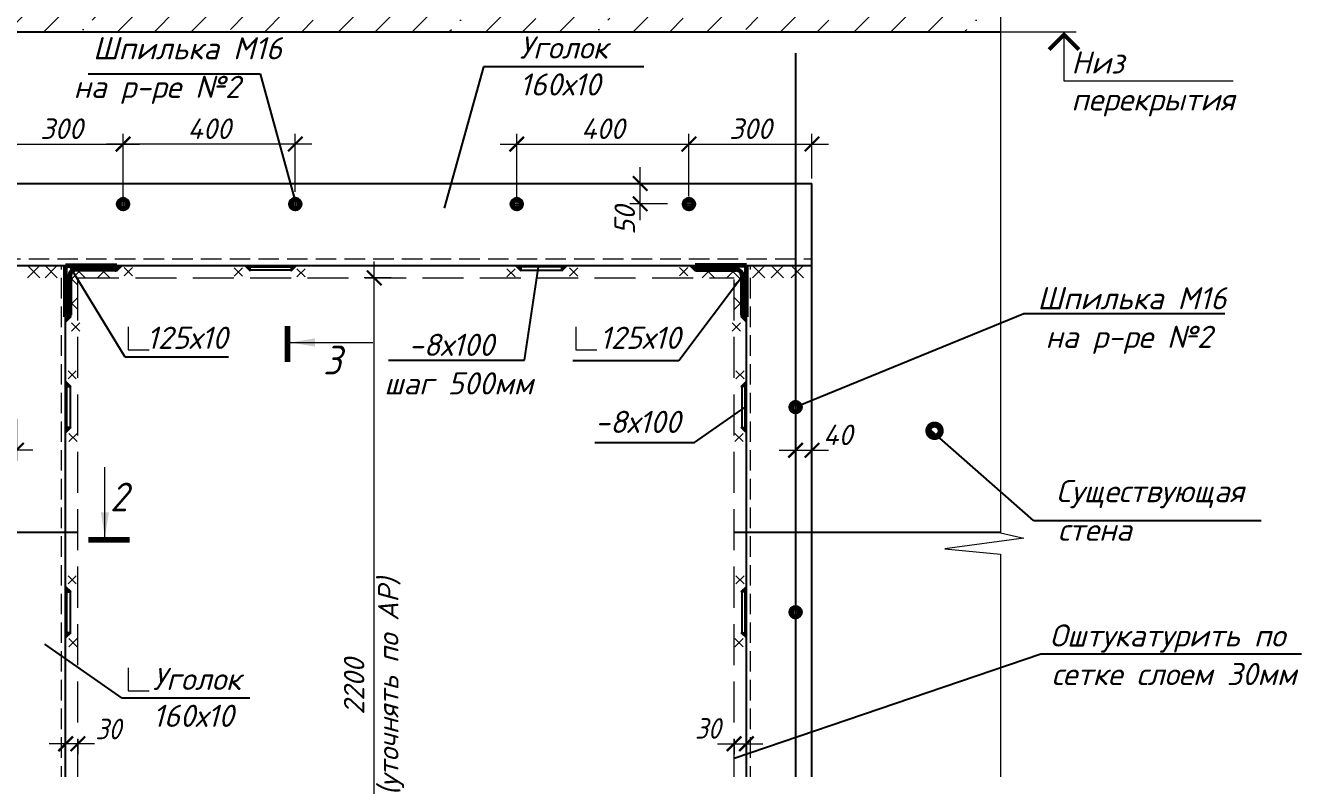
# Model space of a CAD drawing. Header units: millimetres. Extents: x 749182 to 2267578, y 70462 to 311449.
# Drawn here: x 2154211 to 2157323, y 176737 to 178549 of the extents above; entities that cross this region are included whole.
import ezdxf
from ezdxf.enums import TextEntityAlignment as Align

# ---------------------------------------------------------------- set-up
doc = ezdxf.new("R2010")
doc.units = ezdxf.units.MM
doc.linetypes.add('ГОСТ 2.303 4', pattern=[7, 5, -2, 0])
doc.linetypes.add('осеваяX2', pattern=[4, 2.5, -0.5, 0.5, -0.5])
doc.layers.get('Defpoints').update_dxf_attribs({"color": 255})
for name, color, linetype, lineweight in [('1Стены', 252, 'Continuous', 25), ('монолит', 176, 'Continuous', 50), ('Оси', 165, 'осеваяX2', 13), ('Размер', 7, 'Continuous', 13), ('сварка', 156, 'Continuous', 9), ('штрих', 8, 'Continuous', 5), ('штриховка кирпич', 42, 'Continuous', 5)]:
    doc.layers.add(name, color=color, linetype=linetype, lineweight=lineweight)
doc.layers.add('CS_UNPLOTTED', color=254, linetype='Continuous', plot=False)
doc.layers.add('металл', color=124, linetype='Continuous')
doc.layers.add('Текст', color=7, linetype='Continuous')
doc.styles.add('GOST 2.304_new', font='isocpeur.ttf', dxfattribs={"width": 0.9, "oblique": 15})
doc.styles.add('М2', font='isocpeui.ttf')
doc.dimstyles.new('SPDS', dxfattribs={"dimscale": 25, "dimtxt": 2.5, "dimasz": 1.77, "dimexe": 1.25, "dimexo": 0.625, "dimtad": 1, "dimdec": 0, "dimrnd": 0.001, "dimtxsty": 'GOST 2.304_new', "dimblk": 'ARCHTICK', "dimcen": 2.5, "dimdle": 2, "dimclrt": 256, "dimazin": 2, "dimtfac": 0.75, "dimtdec": 0, "dimtmove": 1, "dimatfit": 3, "dimfxl": 0, "dimtolj": 1, "dimlwd": 9, "dimlwe": 9, "dimarcsym": 0})
doc.dimstyles.new('SPDS 1_20', dxfattribs={"dimscale": 20, "dimtxt": 2.5, "dimasz": 1.77, "dimexe": 1.25, "dimexo": 0.625, "dimtad": 1, "dimdec": 0, "dimrnd": 0.001, "dimtxsty": 'М2', "dimblk": 'ARCHTICK', "dimcen": 2.5, "dimdle": 2, "dimclrt": 256, "dimadec": 0, "dimazin": 2, "dimtfac": 0.75, "dimtdec": 0, "dimtmove": 1, "dimatfit": 3, "dimfxl": 0, "dimtolj": 1, "dimlwd": 9, "dimlwe": 9, "dimarcsym": 0})

# ---------------------------------------------------------------- blocks, each defined once
blk = doc.blocks.new('_ArchTick')
at = {"color": 0, "linetype": 'ByBlock', "const_width": 0.15}
blk.add_lwpolyline([(-0.5, -0.5), (0.5, 0.5)], dxfattribs=at)
blk = doc.blocks.new('*D1041')
at = {"layer": 'Defpoints', "color": 0, "lineweight": 20, "ltscale": 20, "transparency": 16777216}
for p in [(2154309.2, 176821.1), (2154339.2, 176821.1), (2154309.2, 176797.6)]:
    blk.add_point(p, dxfattribs=at)
at = {"layer": 'Размер', "color": 0, "lineweight": 9, "ltscale": 20, "transparency": 16777216}
for p, q in [((2154309.2, 176808.6), (2154309.2, 176772.6)), ((2154339.2, 176808.6), (2154339.2, 176772.6)), ((2154379.2, 176797.6), (2154269.2, 176797.6))]:
    blk.add_line(p, q, dxfattribs=at)
at = {"layer": 'Размер', "color": 0, "lineweight": 9, "ltscale": 20, "transparency": 16777216, "xscale": 35.4, "yscale": 35.4, "zscale": 35.4}
for p, rotation in [((2154309.2, 176797.6), 179.9999999995553), ((2154339.2, 176797.6), 359.9999999995553)]:
    blk.add_blockref('_ArchTick', p, dxfattribs=dict(at, rotation=rotation))
at = {"layer": 'Размер', "ltscale": 20, "transparency": 16777216, "insert": (2154413, 176833.7), "char_height": 50, "attachment_point": 5, "style": 'GOST 2.304_new'}
blk.add_mtext('\\A1;30', dxfattribs=at)
blk = doc.blocks.new('*D1042')
at = {"color": 0, "lineweight": 9, "ltscale": 20, "transparency": 16777216}
for p, q in [((2155939.2, 176808.6), (2155939.2, 176772.6)), ((2155969.2, 176808.6), (2155969.2, 176772.6)), ((2155899.2, 176797.6), (2156009.2, 176797.6))]:
    blk.add_line(p, q, dxfattribs=at)
at = {"layer": 'Defpoints', "color": 0, "lineweight": 20, "ltscale": 20, "transparency": 16777216}
for p in [(2155939.2, 176821.1), (2155969.2, 176821.1), (2155969.2, 176797.6)]:
    blk.add_point(p, dxfattribs=at)
at = {"color": 0, "lineweight": 9, "ltscale": 20, "transparency": 16777216, "xscale": 35.4, "yscale": 35.4, "zscale": 35.4, "rotation": 180}
blk.add_blockref('_ArchTick', (2155939.2, 176797.6), dxfattribs=at)
at = {"color": 0, "lineweight": 9, "ltscale": 20, "transparency": 16777216, "xscale": 35.4, "yscale": 35.4, "zscale": 35.4}
blk.add_blockref('_ArchTick', (2155969.2, 176797.6), dxfattribs=at)
at = {"ltscale": 20, "transparency": 16777216, "insert": (2155874.9, 176835.1), "char_height": 50, "attachment_point": 5, "style": 'GOST 2.304_new'}
blk.add_mtext('\\A1;30', dxfattribs=at)
blk = doc.blocks.new('*D1031')
at = {"layer": 'Defpoints', "color": 0, "lineweight": 20, "ltscale": 20, "transparency": 16777216}
for p in [(2156089.2, 177601.5), (2156129.2, 177603.7), (2156129.2, 177513.2)]:
    blk.add_point(p, dxfattribs=at)
at = {"layer": 'Размер', "color": 0, "lineweight": 9, "ltscale": 20, "transparency": 16777216}
for p, q in [((2156089.2, 177589), (2156089.2, 177488.2)), ((2156129.2, 177591.2), (2156129.2, 177488.2)), ((2156049.2, 177513.2), (2156169.2, 177513.2))]:
    blk.add_line(p, q, dxfattribs=at)
at = {"layer": 'Размер', "color": 0, "lineweight": 9, "ltscale": 20, "transparency": 16777216, "xscale": 35.4, "yscale": 35.4, "zscale": 35.4, "rotation": 180}
blk.add_blockref('_ArchTick', (2156089.2, 177513.2), dxfattribs=at)
at = {"layer": 'Размер', "color": 0, "lineweight": 9, "ltscale": 20, "transparency": 16777216, "xscale": 35.4, "yscale": 35.4, "zscale": 35.4}
blk.add_blockref('_ArchTick', (2156129.2, 177513.2), dxfattribs=at)
at = {"layer": 'Размер', "ltscale": 20, "transparency": 16777216, "insert": (2156192.1, 177550.7), "char_height": 50, "attachment_point": 5, "style": 'М2'}
blk.add_mtext('\\A1;40', dxfattribs=at)
blk = doc.blocks.new('свар')
at = {"layer": 'сварка', "color": 0, "linetype": 'Continuous', "ltscale": 10}
for p, q in [((10, 10), (-10, -10)), ((-10, 10), (10, -10))]:
    blk.add_line(p, q, dxfattribs=at)
blk = doc.blocks.new('*D1036')
at = {"layer": 'Defpoints', "color": 0, "lineweight": 20, "ltscale": 20, "transparency": 16777216}
for p in [(2154149.2, 177603.7), (2154189.2, 177601.5), (2154149.2, 177513.2)]:
    blk.add_point(p, dxfattribs=at)
at = {"layer": 'Размер', "color": 0, "lineweight": 9, "ltscale": 20, "transparency": 16777216}
for p, q in [((2154149.2, 177591.2), (2154149.2, 177488.2)), ((2154189.2, 177589), (2154189.2, 177488.2)), ((2154229.2, 177513.2), (2154109.2, 177513.2))]:
    blk.add_line(p, q, dxfattribs=at)
at = {"layer": 'Размер', "color": 0, "lineweight": 9, "ltscale": 20, "transparency": 16777216, "xscale": 35.4, "yscale": 35.4, "zscale": 35.4, "rotation": 180}
blk.add_blockref('_ArchTick', (2154149.2, 177513.2), dxfattribs=at)
at = {"layer": 'Размер', "color": 0, "lineweight": 9, "ltscale": 20, "transparency": 16777216, "xscale": 35.4, "yscale": 35.4, "zscale": 35.4}
blk.add_blockref('_ArchTick', (2154189.2, 177513.2), dxfattribs=at)
at = {"layer": 'Размер', "ltscale": 20, "transparency": 16777216, "insert": (2154086.3, 177550.7), "char_height": 50, "attachment_point": 5, "style": 'М2'}
blk.add_mtext('\\A1;40', dxfattribs=at)
blk = doc.blocks.new('м16')
at = {"layer": 'металл', "lineweight": 30, "ltscale": 20}
for p, q in [((-11, 6.4), (0, 12.7)), ((-11, -6.4), (-11, 6.4)), ((0, 12.7), (11, 6.4)), ((11, 6.4), (11, -6.4)), ((0, -12.7), (-11, -6.4)), ((11, -6.4), (0, -12.7))]:
    blk.add_line(p, q, dxfattribs=at)
blk.add_circle((0, 0), 15, dxfattribs=at)
for radius, start, end in [(10.4, 0, 180), (10.4, 180, 0), (6.92, 0, 180), (6.92, 180, 0)]:
    blk.add_arc((0, 0), radius, start, end, dxfattribs=at)
at = {"layer": 'металл', "linetype": 'Continuous', "lineweight": 25, "ltscale": 20}
blk.add_arc((0, 0), 8, 255, 165, dxfattribs=at)
at = {"layer": 'Оси', "ltscale": 20}
for p, q in [((17, 0), (-17.3, 0)), ((0, 17.3), (0, -17.3))]:
    blk.add_line(p, q, dxfattribs=at)
blk = doc.blocks.new('*D1046')
at = {"color": 0, "lineweight": 9, "ltscale": 20, "transparency": 16777216}
for p, q in [((2154149.2, 178176), (2154149.2, 178284.6)), ((2154449.2, 178126), (2154449.2, 178284.6)), ((2154109.2, 178259.6), (2154489.2, 178259.6))]:
    blk.add_line(p, q, dxfattribs=at)
at = {"layer": 'Defpoints', "color": 0, "lineweight": 20, "ltscale": 20, "transparency": 16777216}
for p in [(2154449.2, 178259.6), (2154149.2, 178163.5), (2154449.2, 178113.5)]:
    blk.add_point(p, dxfattribs=at)
at = {"color": 0, "lineweight": 9, "ltscale": 20, "transparency": 16777216, "xscale": 35.4, "yscale": 35.4, "zscale": 35.4, "rotation": 180}
blk.add_blockref('_ArchTick', (2154149.2, 178259.6), dxfattribs=at)
at = {"color": 0, "lineweight": 9, "ltscale": 20, "transparency": 16777216, "xscale": 35.4, "yscale": 35.4, "zscale": 35.4}
blk.add_blockref('_ArchTick', (2154449.2, 178259.6), dxfattribs=at)
at = {"ltscale": 20, "transparency": 16777216, "insert": (2154299.2, 178297.1), "char_height": 50, "attachment_point": 5, "style": 'М2'}
blk.add_mtext('\\A1;300', dxfattribs=at)
blk = doc.blocks.new('*D1047')
at = {"color": 0, "lineweight": 9, "ltscale": 20, "transparency": 16777216}
for p, q in [((2154449.2, 178154), (2154449.2, 178284.6)), ((2154869.2, 178143.3), (2154869.2, 178284.6)), ((2154909.2, 178259.6), (2154409.2, 178259.6))]:
    blk.add_line(p, q, dxfattribs=at)
at = {"layer": 'Defpoints', "color": 0, "lineweight": 20, "ltscale": 20, "transparency": 16777216}
for p in [(2154449.2, 178259.6), (2154449.2, 178141.5), (2154869.2, 178130.8)]:
    blk.add_point(p, dxfattribs=at)
at = {"color": 0, "lineweight": 9, "ltscale": 20, "transparency": 16777216, "xscale": 35.4, "yscale": 35.4, "zscale": 35.4, "rotation": 180}
blk.add_blockref('_ArchTick', (2154449.2, 178259.6), dxfattribs=at)
at = {"color": 0, "lineweight": 9, "ltscale": 20, "transparency": 16777216, "xscale": 35.4, "yscale": 35.4, "zscale": 35.4}
blk.add_blockref('_ArchTick', (2154869.2, 178259.6), dxfattribs=at)
at = {"ltscale": 20, "transparency": 16777216, "insert": (2154659.2, 178297.1), "char_height": 50, "attachment_point": 5, "style": 'М2'}
blk.add_mtext('\\A1;400', dxfattribs=at)
blk = doc.blocks.new('*D1049')
at = {"color": 0, "lineweight": 9, "ltscale": 20, "transparency": 16777216}
for p, q in [((2155409.2, 178126), (2155409.2, 178284.6)), ((2155829.1, 178132.9), (2155829.1, 178284.6)), ((2155369.2, 178259.6), (2155869.1, 178259.6))]:
    blk.add_line(p, q, dxfattribs=at)
at = {"layer": 'Defpoints', "color": 0, "lineweight": 20, "ltscale": 20, "transparency": 16777216}
for p in [(2155829.1, 178259.6), (2155409.2, 178113.5), (2155829.1, 178120.4)]:
    blk.add_point(p, dxfattribs=at)
at = {"color": 0, "lineweight": 9, "ltscale": 20, "transparency": 16777216, "xscale": 35.4, "yscale": 35.4, "zscale": 35.4, "rotation": 180}
blk.add_blockref('_ArchTick', (2155409.2, 178259.6), dxfattribs=at)
at = {"color": 0, "lineweight": 9, "ltscale": 20, "transparency": 16777216, "xscale": 35.4, "yscale": 35.4, "zscale": 35.4}
blk.add_blockref('_ArchTick', (2155829.1, 178259.6), dxfattribs=at)
at = {"ltscale": 20, "transparency": 16777216, "insert": (2155619.2, 178297.1), "char_height": 50, "attachment_point": 5, "style": 'М2'}
blk.add_mtext('\\A1;400', dxfattribs=at)
blk = doc.blocks.new('*D1050')
at = {"color": 0, "lineweight": 9, "ltscale": 20, "transparency": 16777216}
for p, q in [((2155829.1, 178132.9), (2155829.1, 178284.6)), ((2156129.2, 178176), (2156129.2, 178284.6)), ((2155789.1, 178259.6), (2156169.2, 178259.6))]:
    blk.add_line(p, q, dxfattribs=at)
at = {"layer": 'Defpoints', "color": 0, "lineweight": 20, "ltscale": 20, "transparency": 16777216}
for p in [(2156129.2, 178259.6), (2156129.2, 178163.5), (2155829.1, 178120.4)]:
    blk.add_point(p, dxfattribs=at)
at = {"color": 0, "lineweight": 9, "ltscale": 20, "transparency": 16777216, "xscale": 35.4, "yscale": 35.4, "zscale": 35.4, "rotation": 180}
blk.add_blockref('_ArchTick', (2155829.1, 178259.6), dxfattribs=at)
at = {"color": 0, "lineweight": 9, "ltscale": 20, "transparency": 16777216, "xscale": 35.4, "yscale": 35.4, "zscale": 35.4}
blk.add_blockref('_ArchTick', (2156129.2, 178259.6), dxfattribs=at)
at = {"ltscale": 20, "transparency": 16777216, "insert": (2155979.2, 178297.1), "char_height": 50, "attachment_point": 5, "style": 'М2'}
blk.add_mtext('\\A1;300', dxfattribs=at)
blk = doc.blocks.new('*D1052')
at = {"layer": 'Defpoints', "color": 0, "lineweight": 20, "ltscale": 20, "transparency": 16777216}
for p in [(2155061.9, 177933.5), (2155115.8, 177933.5), (2155115.8, 175633.5)]:
    blk.add_point(p, dxfattribs=at)
at = {"layer": 'Размер', "color": 0, "lineweight": 9, "ltscale": 20, "transparency": 16777216}
for p, q in [((2155061.9, 175593.5), (2155061.9, 177973.5)), ((2155103.3, 177933.5), (2155036.9, 177933.5)), ((2155103.3, 175633.5), (2155036.9, 175633.5))]:
    blk.add_line(p, q, dxfattribs=at)
at = {"layer": 'Размер', "color": 0, "lineweight": 9, "ltscale": 20, "transparency": 16777216, "xscale": 35.4, "yscale": 35.4, "zscale": 35.4}
for p, rotation in [((2155061.9, 177933.5), 90), ((2155061.9, 175633.5), 270)]:
    blk.add_blockref('_ArchTick', p, dxfattribs=dict(at, rotation=rotation))
at = {"layer": 'Размер', "ltscale": 20, "transparency": 16777216, "insert": (2155061.1, 176937.1), "char_height": 50, "width": 670.583, "attachment_point": 5, "rotation": 90, "style": 'М2'}
blk.add_mtext('\\A1;2200 \\P(уточнять по АР)', dxfattribs=at)
blk = doc.blocks.new('*D1152')
at = {"layer": 'Defpoints', "color": 0, "lineweight": 20, "ltscale": 100, "transparency": 16777216}
for p in [(2155710.1, 178163.5), (2155789.1, 178163.5), (2155789.1, 178113.8)]:
    blk.add_point(p, dxfattribs=at)
at = {"layer": 'Размер', "color": 0, "lineweight": 9, "ltscale": 100, "transparency": 16777216}
for p, q in [((2155710.1, 178073.8), (2155710.1, 178203.5)), ((2155776.6, 178163.5), (2155685.1, 178163.5)), ((2155776.6, 178113.8), (2155685.1, 178113.8))]:
    blk.add_line(p, q, dxfattribs=at)
at = {"layer": 'Размер', "color": 0, "lineweight": 9, "ltscale": 100, "transparency": 16777216, "xscale": 35.4, "yscale": 35.4, "zscale": 35.4}
for p, rotation in [((2155710.1, 178163.5), 90), ((2155710.1, 178113.8), 270)]:
    blk.add_blockref('_ArchTick', p, dxfattribs=dict(at, rotation=rotation))
at = {"layer": 'Размер', "ltscale": 100, "transparency": 16777216, "insert": (2155672.6, 178073.8), "char_height": 50, "attachment_point": 5, "rotation": 90, "style": 'М2'}
blk.add_mtext('\\A1;50', dxfattribs=at)

msp = doc.modelspace()

# ---------------------------------------------------------------- hatches: boundary and pattern name
at = {"layer": 'сварка', "linetype": 'Continuous', "ltscale": 5}
for points in [[(2154434.2008, 177963.475), (2154434.2008, 177949.8316), (2154447.8443, 177963.475)], [(2154759.103, 177963.475), (2154745.4596, 177963.475), (2154759.103, 177949.8316)], [(2154859.2986, 177963.475), (2154872.9421, 177963.475), (2154859.2986, 177949.8316)], [(2155419.1129, 177963.475), (2155405.4694, 177963.475), (2155419.1129, 177949.8316)], [(2155519.3085, 177963.475), (2155532.9519, 177963.475), (2155519.3085, 177949.8316)], [(2155844.2107, 177963.475), (2155844.2107, 177949.8316), (2155830.5672, 177963.475)], [(2154309.2008, 177838.475), (2154322.8443, 177838.475), (2154309.2008, 177824.8316)], [(2155969.2107, 177838.475), (2155955.5672, 177838.475), (2155969.2107, 177824.8316)], [(2154309.2008, 177668.5728), (2154309.2008, 177682.2162), (2154322.8443, 177668.5728)], [(2155969.2107, 177668.5728), (2155969.2107, 177682.2162), (2155955.5672, 177668.5728)], [(2154309.2008, 177568.3772), (2154309.2008, 177554.7338), (2154322.8443, 177568.3772)], [(2155969.2107, 177568.3772), (2155969.2107, 177554.7338), (2155955.5672, 177568.3772)], [(2154309.2008, 177168.5728), (2154309.2008, 177182.2162), (2154322.8443, 177168.5728)], [(2155969.2107, 177168.5728), (2155969.2107, 177182.2162), (2155955.5672, 177168.5728)], [(2154309.2008, 177068.3772), (2154309.2008, 177054.7338), (2154322.8443, 177068.3772)], [(2155969.2107, 177068.3772), (2155969.2107, 177054.7338), (2155955.5672, 177068.3772)]]:
    msp.add_hatch(color=0, dxfattribs=at).paths.add_polyline_path(points, flags=0)
at = {"layer": 'штрих', "lineweight": 13, "ltscale": 100}
h = msp.add_hatch(dxfattribs=at)
h.set_pattern_fill('ANSI35', color=256, scale=20)
h.set_pattern_definition([(45, (2094161.55, 176451.33), (-89.80256, 89.80256), []), (45, (2094251.35, 176451.33), (-89.80256, 89.80256), [158.75, -31.75, 0, -31.75])])
h.paths.add_polyline_path([(2156589.2641, 178753.475), (2153689.1474, 178753.475), (2153689.1474, 178721.8476, -0.824670523), (2153689.1474, 178564.7751), (2153689.1474, 178533.475), (2156589.2641, 178533.475)])
h.paths.add_polyline_path([(2155364.9786, 178643.775, -1), (2155204.9786, 178643.775, -1)], flags=16)
h.paths.add_polyline_path([(2155145.4931, 178643.775, -1), (2154985.4931, 178643.775, -1)], flags=16)
h.paths.add_polyline_path([(2154966.1079, 178643.775, -1), (2154806.1079, 178643.775, -1)], flags=16)
h.paths.add_polyline_path([(2155554.9786, 178643.775, -1), (2155394.9786, 178643.775, -1)], flags=16)
h.paths.add_polyline_path([(2154785.4931, 178643.775, -1), (2154625.4931, 178643.775, -1)], flags=16)
h.paths.add_polyline_path([(2155735.5934, 178643.775, -1), (2155575.5934, 178643.775, -1)], flags=16)
h.paths.add_polyline_path([(2155914.9786, 178643.775, -1), (2155754.9786, 178643.775, -1)], flags=16)
h.paths.add_polyline_path([(2154595.4931, 178643.775, -1), (2154435.4931, 178643.775, -1)], flags=16)
h.paths.add_polyline_path([(2156104.9786, 178643.775, -1), (2155944.9786, 178643.775, -1)], flags=16)
h.paths.add_polyline_path([(2154405.4945, 178644.2386, -1), (2154245.4945, 178644.2386, -1)], flags=16)
h.paths.add_polyline_path([(2156294.9786, 178643.775, -1), (2156134.9786, 178643.775, -1)], flags=16)
h.paths.add_polyline_path([(2154133.9113, 178644.2386, -1), (2153973.9113, 178644.2386, -1)], flags=16)
h.paths.add_polyline_path([(2156484.9786, 178643.775, -1), (2156324.9786, 178643.775, -1)], flags=16)
h.paths.add_polyline_path([(2153943.9126, 178643.775, -1), (2153783.9126, 178643.775, -1)], flags=16)

# ---------------------------------------------------------------- linework, layer by layer
at = {"ltscale": 100}
for p, q in [((2154364.2819, 178431.0884), (2154783.372, 178431.0884)), ((2154783.372, 178431.0884), (2154869.2008, 178120.393)), ((2155328.4791, 178447.9865), (2155232.5859, 178103.4627)), ((2154454.2207, 177740.2514), (2154321.016, 177958.4928)), ((2155428.2507, 177732.8098), (2155462.4231, 177960.4659)), ((2155804.4147, 177731.6504), (2155969.2107, 177951.5833)), ((2156646.0048, 177845.4502), (2156095.6169, 177621.0865)), ((2157135.667, 177845.4502), (2156646.0048, 177845.4502)), ((2154706.4104, 177740.2514), (2154454.2207, 177740.2514)), ((2155096.1127, 177732.8098), (2155428.2507, 177732.8098)), ((2155546.2843, 177731.6504), (2155804.4147, 177731.6504)), ((2155842.5693, 177531.9187), (2155966.2016, 177618.475)), ((2156669.5043, 177342.3792), (2156420.5893, 177560.7181)), ((2155599.9657, 177531.9187), (2155842.5693, 177531.9187)), ((2156669.5043, 177342.3792), (2157224.8302, 177342.3792)), ((2156687.6005, 177016.0258), (2155939.2107, 176761.475)), ((2157322.9425, 177016.0258), (2156687.6005, 177016.0258))]:
    msp.add_line(p, q, dxfattribs=at)
at = {"ltscale": 20}
msp.add_line((2154447.1936, 176908.8546), (2154258.1497, 177040.1496), dxfattribs=at)
at = {"color": 0, "ltscale": 20}
for points in [[(2155718.87, 178447.9865), (2155328.4791, 178447.9865)], [(2154758.4771, 176908.8546), (2154447.1936, 176908.8546)]]:
    msp.add_lwpolyline(points, dxfattribs=at)
at = {"layer": '1Стены', "color": 0, "linetype": 'ГОСТ 2.303 4', "lineweight": 13, "ltscale": 10}
for p, q in [((2154149.2008, 177979.475), (2156129.2107, 177979.475)), ((2154299.2008, 175573.475), (2154299.2008, 177963.475)), ((2155979.2107, 175573.475), (2155979.2107, 177963.475))]:
    msp.add_line(p, q, dxfattribs=at)
at = {"layer": '1Стены', "color": 0, "linetype": 'ГОСТ 2.303 4', "lineweight": 13, "ltscale": 20}
for p, q in [((2154339.2008, 175589.475), (2154339.2008, 177933.475)), ((2154339.2008, 177933.475), (2155939.2107, 177933.475)), ((2155939.2107, 175589.475), (2155939.2107, 177933.475))]:
    msp.add_line(p, q, dxfattribs=at)
at = {"layer": 'CS_UNPLOTTED', "ltscale": 20}
msp.add_line((2156089.2107, 178481.614), (2156089.2107, 175656.7386), dxfattribs=at)
at = {"layer": 'CS_UNPLOTTED', "ltscale": 100}
for p, q in [((2153689.1474, 177313.475), (2154339.2008, 177313.475)), ((2155939.2107, 177313.475), (2156589.2641, 177313.475))]:
    msp.add_line(p, q, dxfattribs=at)
at = {"layer": 'металл', "color": 0, "ltscale": 20}
for p, q in [((2154149.2008, 178163.475), (2156129.2107, 178163.475)), ((2156129.2107, 175573.475), (2156129.2107, 178163.475)), ((2154149.2008, 177963.475), (2156129.2107, 177963.475)), ((2154309.2008, 175573.475), (2154309.2008, 177963.475)), ((2155969.2107, 175573.475), (2155969.2107, 177963.475))]:
    msp.add_line(p, q, dxfattribs=at)
at = {"layer": 'металл', "color": 0, "linetype": 'Continuous', "lineweight": 60, "ltscale": 20}
for p, q in [((2154309.2008, 177838.475), (2154309.2008, 177963.475)), ((2154309.2008, 177963.475), (2154434.2008, 177963.475)), ((2154429.6008, 177953.475), (2154333.2008, 177953.475)), ((2154434.2008, 177963.475), (2154434.2008, 177958.075)), ((2155844.2107, 177963.475), (2155844.2107, 177958.075)), ((2155969.2107, 177963.475), (2155844.2107, 177963.475)), ((2155848.8107, 177953.475), (2155945.2107, 177953.475)), ((2155969.2107, 177838.475), (2155969.2107, 177963.475)), ((2154319.2008, 177939.475), (2154319.2008, 177843.075)), ((2155959.2107, 177939.475), (2155959.2107, 177843.075)), ((2154314.6008, 177838.475), (2154309.2008, 177838.475)), ((2155963.8107, 177838.475), (2155969.2107, 177838.475))]:
    msp.add_line(p, q, dxfattribs=at)
at = {"layer": 'металл', "color": 0, "ltscale": 20}
for points in [[(2154859.2008, 177960.4659), (2154859.2008, 177952.4659), (2154759.2008, 177952.4659), (2154759.2008, 177960.4659)], [(2155419.2107, 177960.4659), (2155419.2107, 177952.4659), (2155519.2107, 177952.4659), (2155519.2107, 177960.4659)], [(2154312.2099, 177668.475), (2154320.2099, 177668.475), (2154320.2099, 177568.475), (2154312.2099, 177568.475)], [(2155966.2016, 177668.475), (2155958.2016, 177668.475), (2155958.2016, 177568.475), (2155966.2016, 177568.475)], [(2154312.2099, 177168.475), (2154320.2099, 177168.475), (2154320.2099, 177068.475), (2154312.2099, 177068.475)], [(2155966.2016, 177168.475), (2155958.2016, 177168.475), (2155958.2016, 177068.475), (2155966.2016, 177068.475)]]:
    msp.add_lwpolyline(points, close=True, dxfattribs=at)
at = {"layer": 'металл', "color": 0, "linetype": 'Continuous', "lineweight": 60, "ltscale": 20}
for centre, radius, start, end in [((2154333.2008, 177939.475), 14, 90, 180), ((2154429.6008, 177958.075), 4.6, 270, 0), ((2155848.8107, 177958.075), 4.6, 180, 270), ((2155945.2107, 177939.475), 14, 0, 90), ((2154314.6008, 177843.075), 4.6, 270, 0), ((2155963.8107, 177843.075), 4.6, 180, 270)]:
    msp.add_arc(centre, radius, start, end, dxfattribs=at)
at = {"layer": 'монолит', "color": 0, "lineweight": 25, "ltscale": 100}
msp.add_line((2153689.1474, 178533.475), (2156589.2641, 178533.475), dxfattribs=at)
at = {"layer": 'Размер', "linetype": 'Continuous', "ltscale": 20}
for p, q in [((2156448.6795, 178533.475), (2156773.6926, 178533.475)), ((2156743.6926, 178533.475), (2156743.6926, 178413.475)), ((2156743.6926, 178413.475), (2157156.4683, 178413.475)), ((2154857.0256, 177775.9669), (2155058.2617, 177775.9669)), ((2154404.9114, 177302.0902), (2154404.9114, 177472.0902))]:
    msp.add_line(p, q, dxfattribs=at)
at = {"layer": 'Размер', "color": 0, "linetype": 'Continuous', "ltscale": 20}
for points, const_width in [([(2156780.1571, 178489.9395), (2156743.6926, 178526.4039), (2156707.2282, 178489.9395)], 10), ([(2154850.0256, 177727.9669), (2154850.0256, 177815.9669)], 14), ([(2154464.9114, 177295.0902), (2154364.9114, 177295.0902)], 14)]:
    msp.add_lwpolyline(points, dxfattribs=dict(at, const_width=const_width))
at = {"layer": 'Размер', "color": 0, "ltscale": 20}
for points in [[(2154461.7075, 177814.218), (2154461.7075, 177758.2351), (2154512.5661, 177758.2351)], [(2155553.6595, 177814.218), (2155553.6595, 177758.2351), (2155604.5182, 177758.2351)], [(2154461.7075, 176983.1241), (2154461.7075, 176927.1413), (2154512.5661, 176927.1413)]]:
    msp.add_lwpolyline(points, dxfattribs=at)
at = {"layer": 'Размер', "linetype": 'Continuous', "ltscale": 20}
for points in [[(2154857.0256, 177775.9669), (2154917.1156, 177786.0225), (2154917.1156, 177765.9113)], [(2154404.9114, 177302.0902), (2154394.8558, 177362.1803), (2154414.967, 177362.1803)]]:
    msp.add_solid(points, dxfattribs=at)
at = {"layer": 'сварка', "color": 0, "linetype": 'Continuous', "ltscale": 15}
for p, q in [((2154246.1626, 177963.475), (2154216.1626, 177933.475)), ((2154216.1626, 177963.475), (2154246.1626, 177933.475)), ((2154288.8899, 177963.475), (2154258.8899, 177933.475)), ((2154258.8899, 177963.475), (2154288.8899, 177933.475)), ((2154434.2008, 177963.475), (2154309.2008, 177963.475)), ((2154309.2008, 177838.475), (2154309.2008, 177963.475)), ((2154356.7008, 177963.475), (2154326.7008, 177933.475)), ((2154326.7008, 177963.475), (2154356.7008, 177933.475)), ((2154416.7008, 177963.475), (2154386.7008, 177933.475)), ((2154386.7008, 177963.475), (2154416.7008, 177933.475)), ((2155844.2107, 177963.475), (2155969.2107, 177963.475)), ((2155861.7107, 177963.475), (2155891.7107, 177933.475)), ((2155891.7107, 177963.475), (2155861.7107, 177933.475)), ((2155921.7107, 177963.475), (2155951.7107, 177933.475)), ((2155951.7107, 177963.475), (2155921.7107, 177933.475)), ((2155969.2107, 177838.475), (2155969.2107, 177963.475)), ((2156013.9756, 177963.475), (2155983.9756, 177933.475)), ((2155983.9756, 177963.475), (2156013.9756, 177933.475)), ((2156059.4685, 177963.475), (2156029.4685, 177933.475)), ((2156029.4685, 177963.475), (2156059.4685, 177933.475)), ((2156108.2446, 177963.475), (2156078.2446, 177933.475)), ((2156078.2446, 177963.475), (2156108.2446, 177933.475)), ((2154309.2008, 177915.975), (2154339.2008, 177945.975)), ((2154309.2008, 177945.975), (2154339.2008, 177915.975)), ((2155969.2107, 177915.975), (2155939.2107, 177945.975)), ((2155969.2107, 177945.975), (2155939.2107, 177915.975)), ((2154309.2008, 177855.975), (2154339.2008, 177885.975)), ((2154309.2008, 177885.975), (2154339.2008, 177855.975)), ((2155969.2107, 177855.975), (2155939.2107, 177885.975)), ((2155969.2107, 177885.975), (2155939.2107, 177855.975))]:
    msp.add_line(p, q, dxfattribs=at)
at = {"layer": 'сварка', "color": 0, "linetype": 'Continuous', "ltscale": 5}
for p, q in [((2154434.2008, 177963.475), (2154434.2008, 177949.8316)), ((2154434.2008, 177949.8316), (2154447.8443, 177963.475)), ((2154447.8443, 177963.475), (2154434.2008, 177963.475)), ((2154759.103, 177963.475), (2154745.4596, 177963.475)), ((2154745.4596, 177963.475), (2154759.103, 177949.8316)), ((2154759.103, 177949.8316), (2154759.103, 177963.475)), ((2154859.2986, 177963.475), (2154872.9421, 177963.475)), ((2154872.9421, 177963.475), (2154859.2986, 177949.8316)), ((2154859.2986, 177949.8316), (2154859.2986, 177963.475)), ((2155419.1129, 177963.475), (2155405.4694, 177963.475)), ((2155405.4694, 177963.475), (2155419.1129, 177949.8316)), ((2155419.1129, 177949.8316), (2155419.1129, 177963.475)), ((2155519.3085, 177963.475), (2155532.9519, 177963.475)), ((2155532.9519, 177963.475), (2155519.3085, 177949.8316)), ((2155519.3085, 177949.8316), (2155519.3085, 177963.475)), ((2155844.2107, 177949.8316), (2155830.5672, 177963.475)), ((2155830.5672, 177963.475), (2155844.2107, 177963.475)), ((2155844.2107, 177963.475), (2155844.2107, 177949.8316)), ((2154309.2008, 177838.475), (2154322.8443, 177838.475)), ((2154322.8443, 177838.475), (2154309.2008, 177824.8316)), ((2154309.2008, 177824.8316), (2154309.2008, 177838.475)), ((2155969.2107, 177838.475), (2155955.5672, 177838.475)), ((2155955.5672, 177838.475), (2155969.2107, 177824.8316)), ((2155969.2107, 177824.8316), (2155969.2107, 177838.475)), ((2154309.2008, 177668.5728), (2154309.2008, 177682.2162)), ((2154309.2008, 177682.2162), (2154322.8443, 177668.5728)), ((2155969.2107, 177682.2162), (2155955.5672, 177668.5728)), ((2155969.2107, 177668.5728), (2155969.2107, 177682.2162)), ((2154322.8443, 177668.5728), (2154309.2008, 177668.5728)), ((2155955.5672, 177668.5728), (2155969.2107, 177668.5728)), ((2154309.2008, 177568.3772), (2154309.2008, 177554.7338)), ((2154309.2008, 177554.7338), (2154322.8443, 177568.3772)), ((2154322.8443, 177568.3772), (2154309.2008, 177568.3772)), ((2155969.2107, 177554.7338), (2155955.5672, 177568.3772)), ((2155955.5672, 177568.3772), (2155969.2107, 177568.3772)), ((2155969.2107, 177568.3772), (2155969.2107, 177554.7338)), ((2154309.2008, 177168.5728), (2154309.2008, 177182.2162)), ((2154309.2008, 177182.2162), (2154322.8443, 177168.5728)), ((2155969.2107, 177182.2162), (2155955.5672, 177168.5728)), ((2155969.2107, 177168.5728), (2155969.2107, 177182.2162)), ((2154322.8443, 177168.5728), (2154309.2008, 177168.5728)), ((2155955.5672, 177168.5728), (2155969.2107, 177168.5728)), ((2154309.2008, 177068.3772), (2154309.2008, 177054.7338)), ((2154309.2008, 177054.7338), (2154322.8443, 177068.3772)), ((2154322.8443, 177068.3772), (2154309.2008, 177068.3772)), ((2155969.2107, 177054.7338), (2155955.5672, 177068.3772)), ((2155955.5672, 177068.3772), (2155969.2107, 177068.3772)), ((2155969.2107, 177068.3772), (2155969.2107, 177054.7338))]:
    msp.add_line(p, q, dxfattribs=at)
at = {"layer": 'Текст', "ltscale": 20, "const_width": 30}
msp.add_lwpolyline([(2156435.5893, 177560.7181, 1), (2156420.5893, 177560.7181, 1)], format="xyb", close=True, dxfattribs=at)
at = {"layer": 'штриховка кирпич', "color": 0, "linetype": 'Continuous', "ltscale": 15}
msp.add_lwpolyline([(2156589.2641, 178851.7232), (2156589.2641, 177312.2501), (2156645.5141, 177299.1251), (2156453.0141, 177272.8751), (2156589.2641, 177259.7501), (2156589.2641, 175305.4109)], dxfattribs=at)

# ---------------------------------------------------------------- block references
at = {"layer": 'Размер'}
for p in [(2154449.2008, 178113.475), (2154869.2008, 178113.475)]:
    msp.add_blockref('м16', p, dxfattribs=at)
at = {"layer": 'Размер', "xscale": -1}
for p in [(2155409.2107, 178113.475), (2155829.2107, 178113.475)]:
    msp.add_blockref('м16', p, dxfattribs=at)
at = {"layer": 'Размер', "color": 0}
for p in [(2154462.2472, 177948.7459), (2154730.4704, 177947.7196), (2154883.3445, 177945.716), (2154333.5006, 177813.5253)]:
    msp.add_blockref('свар', p, dxfattribs=at)
at = {"layer": 'Размер', "color": 0, "xscale": -1}
for p in [(2155395.067, 177945.716), (2155547.9411, 177947.7196), (2155816.1643, 177948.7459), (2155944.9109, 177813.5253)]:
    msp.add_blockref('свар', p, dxfattribs=at)
at = {"layer": 'Размер', "color": 0, "xscale": -1, "rotation": 89.99999999762781}
for p in [(2154324.9562, 177697.2054), (2154326.9598, 177544.3313), (2154324.9562, 177197.2054), (2154326.9598, 177044.3313)]:
    msp.add_blockref('свар', p, dxfattribs=at)
at = {"layer": 'Размер', "color": 0, "rotation": 270.0000000023722}
for p in [(2155953.4553, 177697.2054), (2155951.4517, 177544.3313), (2155953.4553, 177197.2054), (2155951.4517, 177044.3313)]:
    msp.add_blockref('свар', p, dxfattribs=at)
at = {"layer": 'Размер', "rotation": 270.0000000001111}
for p in [(2156089.2107, 177618.475), (2156089.2107, 177118.475)]:
    msp.add_blockref('м16', p, dxfattribs=at)

# ---------------------------------------------------------------- texts
at = {"color": 0, "ltscale": 20, "char_height": 54, "width": 274.710988, "attachment_point": 1, "style": 'М2'}
for s, insert in [('\\pi30.49087;Уголок \\P\\pi30.342;160х10', (2155385.6429, 178521.9865)), ('Уголок 160х10', (2154521.57, 176982.8546))]:
    msp.add_mtext(s, dxfattribs=dict(at, insert=insert))
at = {"layer": 'Размер', "linetype": 'Continuous', "ltscale": 20, "style": 'GOST 2.304_new', "oblique": 15, "width": 0.9}
for s, p in [('3', (2154937.0256, 177697.9669)), ('2', (2154417.464, 177364.3937))]:
    msp.add_text(s, height=70, dxfattribs=at).set_placement(p)
at = {"layer": 'Текст', "ltscale": 20, "style": 'М2'}
for s, p in [('Шпилька М16', (2154375.8385, 178466.1749)), ('Низ', (2156761.6926, 178431.475)), ('на р-ре №2', (2154328.6919, 178372.1749)), ('Шпилька М16', (2156678.9796, 177856.7912)), ('125х10', (2154506.6046, 177760.3874)), ('125х10', (2155611.427, 177760.3874)), ('на р-ре №2', (2156698.8134, 177762.7912)), ('-8х100', (2155145.3031, 177743.2484)), ('шаг 500мм', (2155086.116, 177649.2484)), ('-8х100', (2155599.9657, 177555.4475)), ('Существующая', (2156724.6017, 177386.6592)), ('стена', (2156729.0584, 177292.6592)), ('Оштукатурить по', (2156708.8538, 177034.707)), ('сетке слоем 30мм', (2156713.7138, 176940.707))]:
    msp.add_text(s, height=54, dxfattribs=at).set_placement(p)
msp.add_text('перекрытия', height=54, dxfattribs=at).set_placement((2156761.6926, 178395.475), align=Align.TOP_LEFT)

# ---------------------------------------------------------------- dimensions: what is measured, and where the dimension line sits
at = {"ltscale": 20}
for base, p1, p2, picture, middle in [((2154449.2008, 178259.5923), (2154149.2008, 178163.475), (2154449.2008, 178113.475), '*D1046', (2154299.2008, 178297.0923)), ((2156129.2107, 178259.5923), (2155829.0967, 178120.3921), (2156129.2107, 178163.475), '*D1050', (2155979.1537, 178297.0923))]:
    dim = msp.add_linear_dim(base=base, p1=p1, p2=p2, dimstyle='SPDS', override={"dimscale": 20, "dimtxsty": 'М2', "dimfxl": 1.25, "dimtfill": 0, "dimarcsym": 1}, dxfattribs=at)
    dim.commit()
    dim.dimension.update_dxf_attribs({"geometry": picture, "text_midpoint": middle})
for base, p1, p2, picture, middle in [((2154449.2008, 178259.5923), (2154869.2008, 178130.7607), (2154449.2008, 178141.4589), '*D1047', (2154659.2008, 178297.0923)), ((2155829.0967, 178259.5923), (2155409.2107, 178113.475), (2155829.0967, 178120.3921), '*D1049', (2155619.1537, 178297.0923))]:
    dim = msp.add_linear_dim(base=base, p1=p1, p2=p2, text='400', dimstyle='SPDS', override={"dimscale": 20, "dimtxsty": 'М2', "dimfxl": 1.25, "dimtfill": 0, "dimarcsym": 1}, dxfattribs=at)
    dim.commit()
    dim.dimension.update_dxf_attribs({"geometry": picture, "text_midpoint": middle})
dim = msp.add_linear_dim(base=(2155969.2107, 176797.5546), p1=(2155939.2107, 176821.1375), p2=(2155969.2107, 176821.1375), angle=0, dimstyle='SPDS', override={"dimscale": 20, "dimfxl": 1.25, "dimtfill": 0, "dimarcsym": 1}, dxfattribs=at)
dim.commit()
dim.dimension.update_dxf_attribs({"geometry": '*D1042', "text_midpoint": (2155874.9167, 176797.5546), "dimtype": 161})
at = {"layer": 'Размер', "ltscale": 100}
dim = msp.add_linear_dim(base=(2155710.0532, 178163.475), p1=(2155789.1139, 178113.8292), p2=(2155789.1199, 178163.475), angle=90, dimstyle='SPDS 1_20', override={"dimtxsty": 'М2'}, dxfattribs=at)
dim.commit()
dim.dimension.update_dxf_attribs({"geometry": '*D1152', "text_midpoint": (2155710.0532, 178073.8292), "dimtype": 160})
at = {"layer": 'Размер', "ltscale": 20}
dim = msp.add_linear_dim(base=(2155061.9022, 177933.475), p1=(2155115.8089, 175633.475), p2=(2155115.8089, 177933.475), angle=90, text='2200 \\P(уточнять по АР)', dimstyle='SPDS 1_20', override={"dimtxsty": 'М2'}, dxfattribs=at)
dim.commit()
dim.dimension.update_dxf_attribs({"geometry": '*D1052', "text_midpoint": (2155150.2246, 176937.1091), "dimtype": 160})
for base, p1, p2, override, picture, middle, dimtype in [((2154149.2008, 177513.2043), (2154189.2008, 177601.475), (2154149.2008, 177603.6923), {"dimscale": 20, "dimtxsty": 'М2', "dimfxl": 1.25, "dimtfill": 0, "dimarcsym": 1}, '*D1036', (2154086.2998, 177513.2043), 160), ((2154309.2008, 176797.5546), (2154339.2008, 176821.1375), (2154309.2008, 176821.1375), {"dimscale": 20, "dimtxsty": 'GOST 2.304_new', "dimfxl": 1.25, "dimtfill": 0, "dimarcsym": 1}, '*D1041', (2154413.0077, 176796.1674), 161)]:
    dim = msp.add_linear_dim(base=base, p1=p1, p2=p2, angle=180, dimstyle='SPDS', override=override, dxfattribs=at)
    dim.commit()
    dim.dimension.update_dxf_attribs({"geometry": picture, "text_midpoint": middle, "dimtype": dimtype})
dim = msp.add_linear_dim(base=(2156129.2107, 177513.2043), p1=(2156089.2107, 177601.475), p2=(2156129.2107, 177603.6923), dimstyle='SPDS', override={"dimscale": 20, "dimtxsty": 'М2', "dimfxl": 1.25, "dimtfill": 0, "dimarcsym": 1}, dxfattribs=at)
dim.commit()
dim.dimension.update_dxf_attribs({"geometry": '*D1031', "text_midpoint": (2156192.1117, 177513.2043), "dimtype": 160})

doc.saveas('drawing.dxf')
